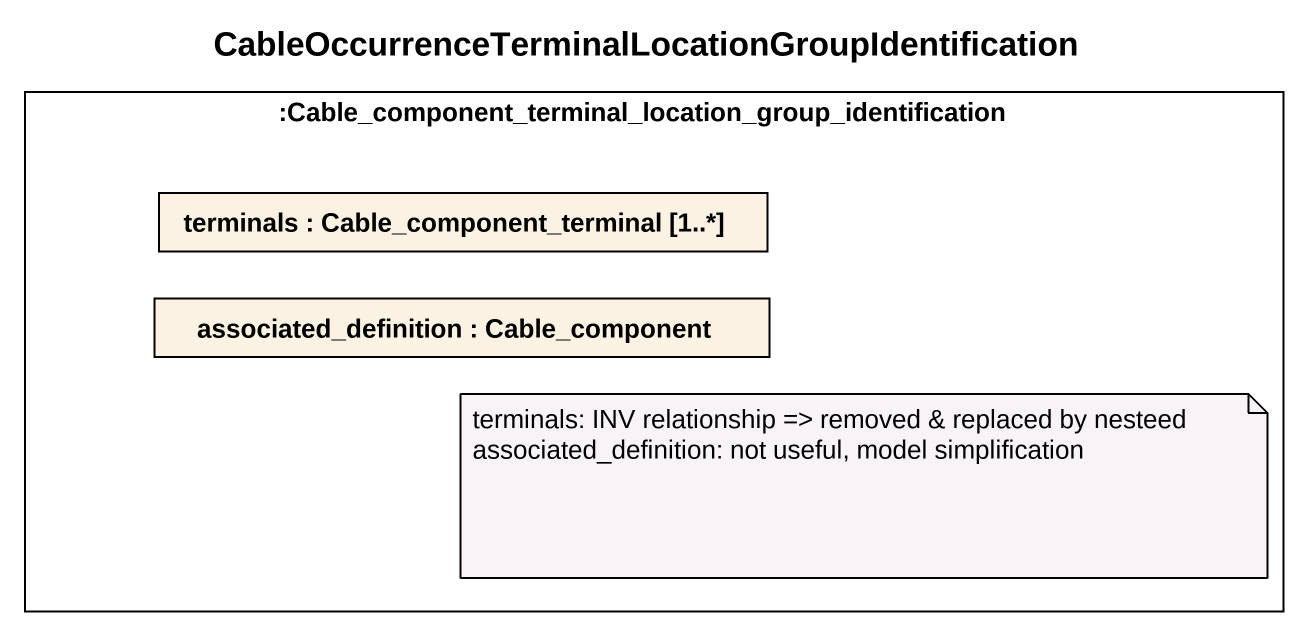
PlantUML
@startuml
title CableOccurrenceTerminalLocationGroupIdentification
rectangle ":Cable_component_terminal_location_group_identification" as Cable_component_terminal {
  rectangle "terminals : Cable_component_terminal [1..*]" as terminals
  rectangle "associated_definition : Cable_component" as associated_definition
}
note as N1
  terminals: INV relationship => removed & replaced by nesteed
  associated_definition: not useful, model simplification
end note
@enduml
